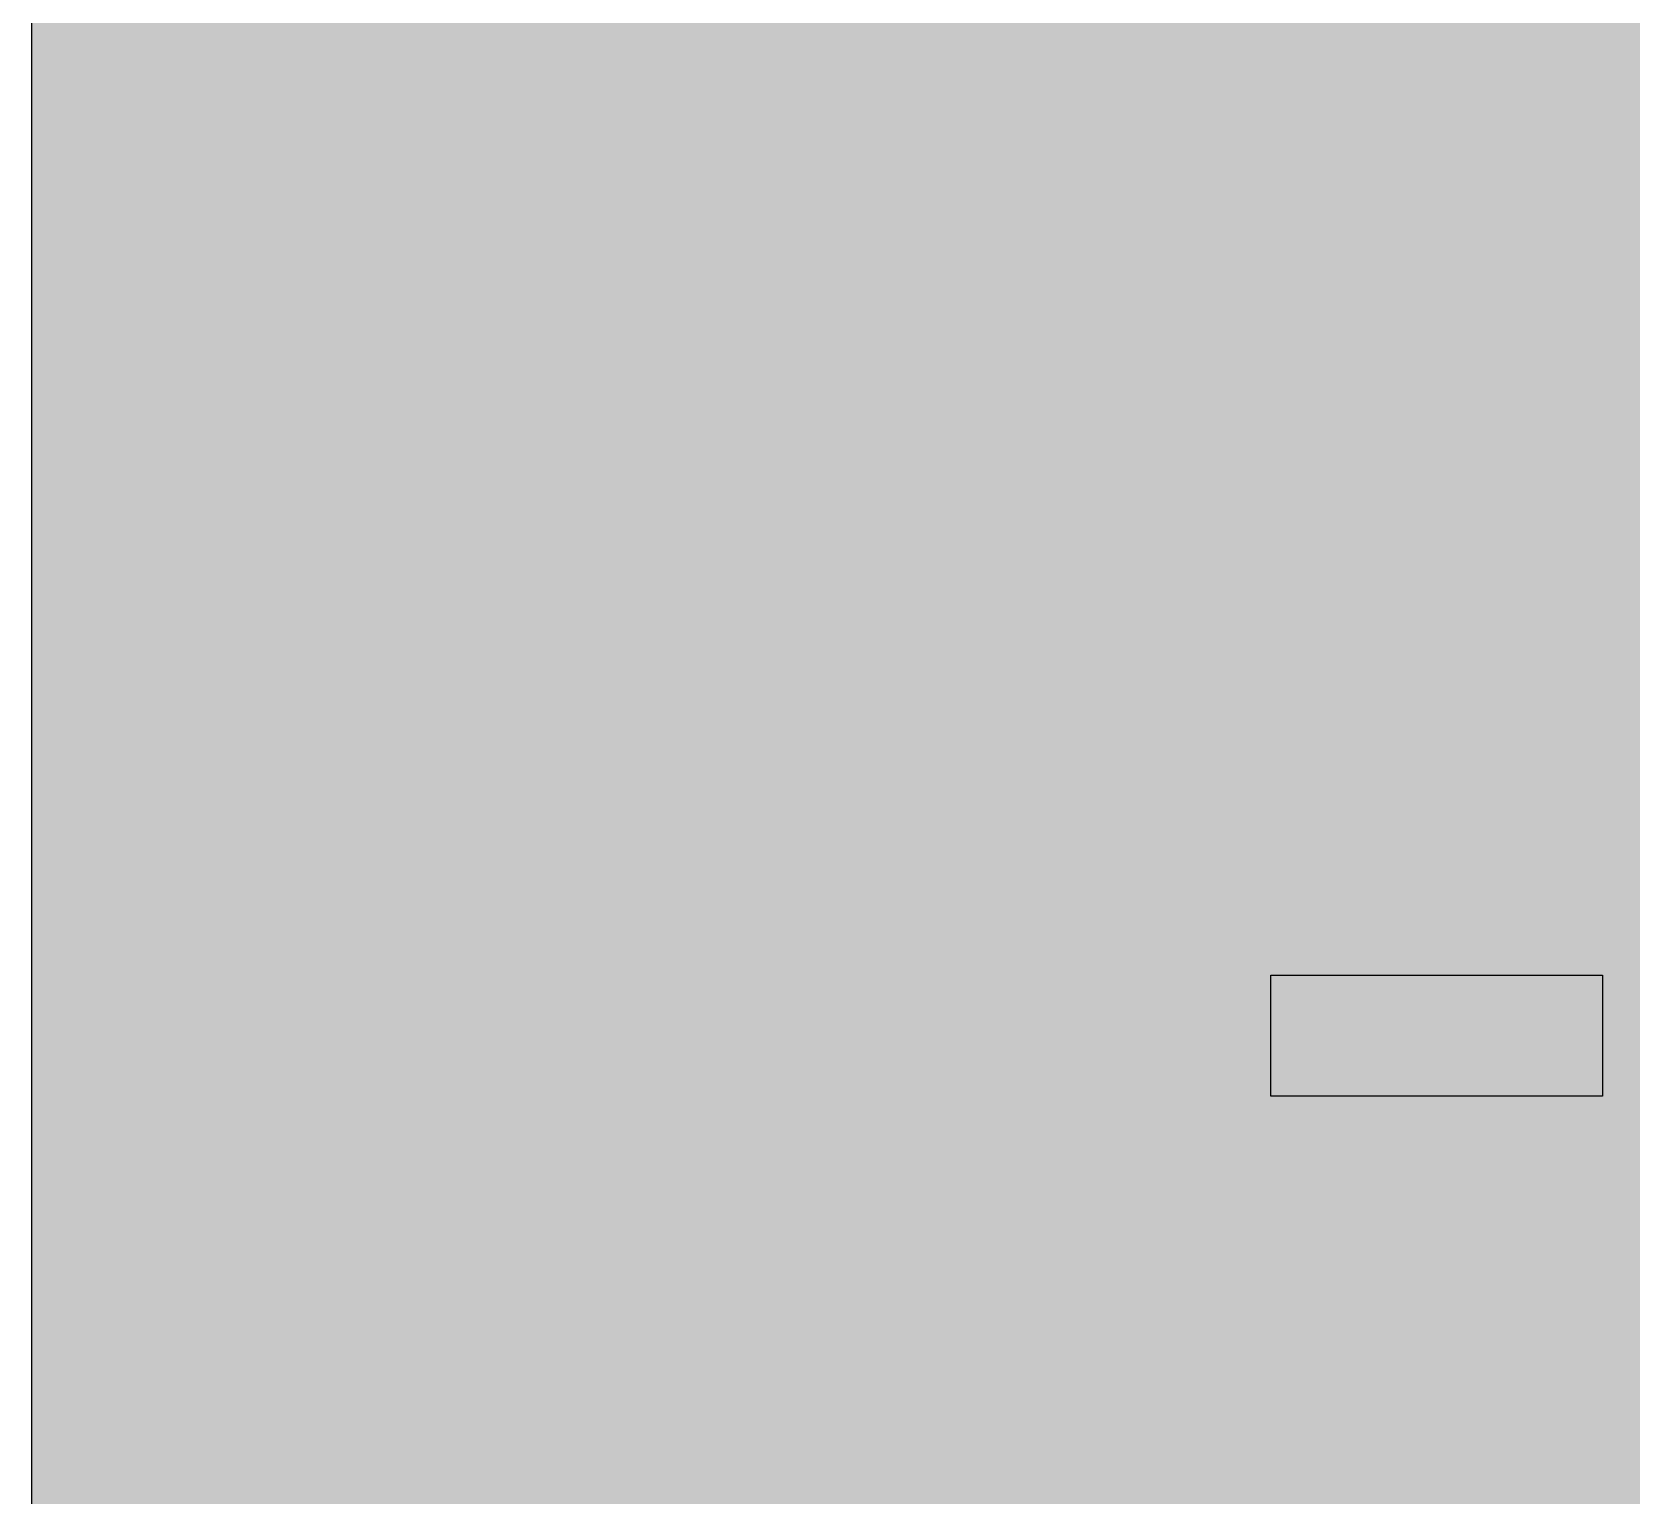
# Model space of a CAD drawing. Header units: millimetres. Extents: x 0 to 183, y 0 to 141.
# Drawn here: x 0.05 to 48.22, y 23.37 to 67.43 of the extents above; entities that cross this region are included whole.
import ezdxf

# ---------------------------------------------------------------- set-up
doc = ezdxf.new("R2010")
doc.units = ezdxf.units.MM

msp = doc.modelspace()

# ---------------------------------------------------------------- hatches: boundary and pattern name
for color, points in [(254, [(14.1633, 0.0536), (13.9878, 0.0533), (13.8125, 0.0559), (13.6373, 0.061), (13.462, 0.0686), (13.2893, 0.0787), (13.114, 0.0914), (12.9413, 0.1041), (12.7686, 0.1219), (12.5959, 0.1397), (12.4231, 0.16), (12.2504, 0.1829), (12.0777, 0.2057), (11.9075, 0.2337), (11.7373, 0.2616), (11.5672, 0.2921), (11.397, 0.3251), (11.2268, 0.3607), (11.0592, 0.3988), (10.8915, 0.4369), (10.7239, 0.4775), (10.5562, 0.5207), (10.3886, 0.5664), (10.2235, 0.6121), (10.0584, 0.6629), (9.8933, 0.7137), (9.7307, 0.7671), (9.5682, 0.8204), (9.4056, 0.8788), (9.2431, 0.9373), (9.083, 0.9982), (8.923, 1.0617), (8.763, 1.1252), (8.6055, 1.1938), (8.4455, 1.2624), (8.2906, 1.331), (8.1331, 1.4046), (7.9781, 1.4783), (7.8232, 1.5545), (7.6708, 1.6332), (7.5184, 1.7145), (7.366, 1.7958), (7.2161, 1.8796), (7.0663, 1.966), (6.919, 2.0523), (6.7716, 2.1438), (6.6243, 2.2352), (6.4795, 2.3266), (6.3348, 2.4232), (6.19, 2.5197), (6.0477, 2.6187), (5.908, 2.7178), (5.7683, 2.8194), (5.6286, 2.9235), (5.4915, 3.0302), (5.3543, 3.1369), (5.2197, 3.2461), (5.0851, 3.3579), (4.953, 3.4722), (4.8209, 3.5865), (4.6914, 3.7033), (4.5644, 3.8202), (4.4348, 3.9395), (4.3104, 4.0615), (4.1859, 4.1859), (4.0615, 4.3104), (3.9395, 4.4348), (3.8202, 4.5618), (3.7033, 4.6914), (3.5865, 4.8209), (3.4722, 4.953), (3.3579, 5.0851), (3.2487, 5.2197), (3.1369, 5.3543), (3.0302, 5.4915), (2.9235, 5.6286), (2.8194, 5.7683), (2.7178, 5.908), (2.6187, 6.0477), (2.5197, 6.19), (2.4232, 6.3348), (2.3266, 6.477), (2.2352, 6.6243), (2.1438, 6.7691), (2.0523, 6.919), (1.966, 7.0663), (1.8796, 7.2161), (1.7958, 7.366), (1.7145, 7.5184), (1.6332, 7.6708), (1.5545, 7.8232), (1.4783, 7.9781), (1.4046, 8.1331), (1.331, 8.2906), (1.2598, 8.4455), (1.1913, 8.603), (1.1252, 8.763), (1.0592, 8.923), (0.9982, 9.083), (0.9373, 9.2431), (0.8763, 9.4056), (0.8204, 9.5682), (0.7645, 9.7307), (0.7112, 9.8933), (0.6604, 10.0584), (0.6121, 10.2235), (0.5639, 10.3911), (0.5207, 10.5562), (0.4775, 10.7239), (0.4343, 10.8915), (0.3962, 11.0592), (0.3607, 11.2268), (0.3251, 11.397), (0.2921, 11.5672), (0.2616, 11.7373), (0.2311, 11.9075), (0.2057, 12.0802), (0.1803, 12.2504), (0.1575, 12.4231), (0.1372, 12.5959), (0.1194, 12.7686), (0.1041, 12.9413), (0.0889, 13.1166), (0.0787, 13.2893), (0.0686, 13.4645), (0.061, 13.6373), (0.0559, 13.8125), (0.0508, 13.9878), (0.0508, 14.163), (0.0522, 127.0536), (0.0508, 127.2286), (0.0559, 127.4039), (0.061, 127.5766), (0.0686, 127.7518), (0.0787, 127.9271), (0.0889, 128.0998), (0.1041, 128.2725), (0.1194, 128.4478), (0.1372, 128.6205), (0.1575, 128.7907), (0.1803, 128.9634), (0.2057, 129.1361), (0.2311, 129.3063), (0.2616, 129.4765), (0.2921, 129.6467), (0.3251, 129.8169), (0.3607, 129.987), (0.3962, 130.1547), (0.4343, 130.3249), (0.4775, 130.49), (0.5207, 130.6576), (0.5639, 130.8252), (0.6121, 130.9903), (0.6604, 131.1554), (0.7112, 131.3205), (0.7645, 131.4831), (0.8204, 131.6482), (0.8763, 131.8082), (0.9373, 131.9708), (0.9982, 132.1308), (1.0592, 132.2934), (1.1252, 132.4508), (1.1913, 132.6109), (1.2598, 132.7683), (1.331, 132.9258), (1.4046, 133.0808), (1.4783, 133.2357), (1.5545, 133.3906), (1.6332, 133.543), (1.7145, 133.6954), (1.7958, 133.8478), (1.8796, 133.9977), (1.966, 134.1476), (2.0523, 134.2974), (2.1438, 134.4447), (2.2352, 134.5895), (2.3266, 134.7368), (2.4232, 134.8791), (2.5197, 135.0239), (2.6187, 135.1661), (2.7178, 135.3058), (2.8194, 135.4455), (2.9235, 135.5852), (3.0302, 135.7224), (3.1369, 135.8595), (3.2487, 135.9941), (3.3579, 136.1288), (3.4722, 136.2608), (3.5865, 136.3929), (3.7033, 136.5225), (3.8202, 136.652), (3.9395, 136.779), (4.0615, 136.9035), (4.1859, 137.0305), (4.3104, 137.1524), (4.4348, 137.2743), (4.5644, 137.3937), (4.6914, 137.5131), (4.8209, 137.6274), (4.953, 137.7442), (5.0851, 137.856), (5.2197, 137.9677), (5.3543, 138.0769), (5.4915, 138.1836), (5.6286, 138.2903), (5.7683, 138.3944), (5.908, 138.496), (6.0477, 138.5976), (6.19, 138.6942), (6.3348, 138.7932), (6.4795, 138.8872), (6.6243, 138.9812), (6.7716, 139.0726), (6.919, 139.1615), (7.0663, 139.2479), (7.2161, 139.3342), (7.366, 139.4181), (7.5184, 139.5019), (7.6708, 139.5806), (7.8232, 139.6594), (7.9781, 139.7356), (8.1331, 139.8092), (8.2906, 139.8829), (8.4455, 139.954), (8.6055, 140.0226), (8.763, 140.0886), (8.923, 140.1547), (9.083, 140.2182), (9.2431, 140.2791), (9.4056, 140.3375), (9.5682, 140.3934), (9.7307, 140.4493), (9.8933, 140.5026), (10.0584, 140.5534), (10.2235, 140.6017), (10.3886, 140.65), (10.5562, 140.6957), (10.7239, 140.7389), (10.8915, 140.7795), (11.0592, 140.8176), (11.2268, 140.8557), (11.397, 140.8887), (11.5672, 140.9217), (11.7373, 140.9522), (11.9075, 140.9827), (12.0777, 141.0081), (12.2504, 141.0335), (12.4231, 141.0564), (12.5959, 141.0767), (12.7686, 141.0945), (12.9413, 141.1097), (13.114, 141.1249), (13.2893, 141.1376), (13.462, 141.1453), (13.6373, 141.1529), (13.8125, 141.158), (13.9878, 141.163), (14.163, 141.163), (169.3855, 141.1647), (169.5602, 141.163), (169.7355, 141.158), (169.9108, 141.1529), (170.0835, 141.1453), (170.2587, 141.1376), (170.4315, 141.1249), (170.6067, 141.1097), (170.7794, 141.0945), (170.9522, 141.0767), (171.1249, 141.0564), (171.2976, 141.0335), (171.4678, 141.0081), (171.6405, 140.9827), (171.8107, 140.9522), (171.9809, 140.9217), (172.151, 140.8887), (172.3187, 140.8557), (172.4889, 140.8176), (172.6565, 140.7795), (172.8241, 140.7389), (172.9918, 140.6957), (173.1569, 140.65), (173.3245, 140.6017), (173.4896, 140.5534), (173.6522, 140.5026), (173.8173, 140.4493), (173.9798, 140.3934), (174.1424, 140.3375), (174.305, 140.2791), (174.465, 140.2182), (174.625, 140.1547), (174.785, 140.0886), (174.9425, 140.0226), (175.1025, 139.954), (175.2575, 139.8829), (175.4149, 139.8092), (175.5699, 139.7356), (175.7248, 139.6594), (175.8772, 139.5806), (176.0296, 139.5019), (176.182, 139.4181), (176.3319, 139.3342), (176.4817, 139.2479), (176.6291, 139.1615), (176.7764, 139.0726), (176.9237, 138.9812), (177.0685, 138.8872), (177.2133, 138.7932), (177.358, 138.6942), (177.5003, 138.5976), (177.64, 138.496), (177.7797, 138.3944), (177.9194, 138.2903), (178.0565, 138.1836), (178.1937, 138.0769), (178.3283, 137.9677), (178.4629, 137.856), (178.595, 137.7442), (178.7271, 137.6274), (178.8566, 137.5131), (178.9836, 137.3937), (179.1132, 137.2743), (179.2376, 137.1524), (179.3621, 137.0305), (179.4866, 136.9035), (179.6085, 136.779), (179.7279, 136.652), (179.8447, 136.5225), (179.9615, 136.3929), (180.0758, 136.2608), (180.1901, 136.1288), (180.2994, 135.9941), (180.4111, 135.8595), (180.5178, 135.7224), (180.6245, 135.5852), (180.7261, 135.4455), (180.8302, 135.3058), (180.9293, 135.1661), (181.0283, 135.0239), (181.1249, 134.8791), (181.2214, 134.7368), (181.3128, 134.5895), (181.4043, 134.4447), (181.4957, 134.2974), (181.5821, 134.1476), (181.6684, 133.9977), (181.7522, 133.8478), (181.8335, 133.6954), (181.9148, 133.543), (181.991, 133.3906), (182.0697, 133.2357), (182.1434, 133.0808), (182.2145, 132.9258), (182.2856, 132.7683), (182.3542, 132.6109), (182.4228, 132.4508), (182.4863, 132.2934), (182.5498, 132.1308), (182.6108, 131.9708), (182.6692, 131.8082), (182.7276, 131.6482), (182.7809, 131.4831), (182.8343, 131.3205), (182.8851, 131.1554), (182.9359, 130.9903), (182.9816, 130.8252), (183.0273, 130.6576), (183.0705, 130.49), (183.1111, 130.3249), (183.1492, 130.1547), (183.1873, 129.987), (183.2229, 129.8169), (183.2559, 129.6467), (183.2864, 129.4765), (183.3143, 129.3063), (183.3397, 129.1361), (183.3651, 128.9634), (183.388, 128.7907), (183.4083, 128.6205), (183.4261, 128.4478), (183.4413, 128.2725), (183.4566, 128.0998), (183.4693, 127.9271), (183.4769, 127.7518), (183.4845, 127.5766), (183.4921, 127.4039), (183.4947, 127.2286), (183.4947, 127.0533), (183.4967, 14.1647), (183.4947, 13.9878), (183.4921, 13.8125), (183.4845, 13.6373), (183.4769, 13.4645), (183.4693, 13.2893), (183.4566, 13.1166), (183.4413, 12.9413), (183.4261, 12.7686), (183.4083, 12.5959), (183.388, 12.4231), (183.3651, 12.2504), (183.3397, 12.0802), (183.3143, 11.9075), (183.2864, 11.7373), (183.2559, 11.5672), (183.2229, 11.397), (183.1873, 11.2268), (183.1492, 11.0592), (183.1111, 10.8915), (183.0705, 10.7239), (183.0273, 10.5562), (182.9816, 10.3911), (182.9359, 10.2235), (182.8851, 10.0584), (182.8343, 9.8933), (182.7809, 9.7307), (182.7276, 9.5682), (182.6692, 9.4056), (182.6108, 9.2431), (182.5498, 9.083), (182.4863, 8.923), (182.4228, 8.763), (182.3542, 8.603), (182.2856, 8.4455), (182.2145, 8.2906), (182.1434, 8.1331), (182.0697, 7.9781), (181.991, 7.8232), (181.9148, 7.6708), (181.8335, 7.5184), (181.7522, 7.366), (181.6684, 7.2161), (181.5821, 7.0663), (181.4957, 6.919), (181.4043, 6.7691), (181.3128, 6.6243), (181.2214, 6.477), (181.1249, 6.3348), (181.0283, 6.19), (180.9293, 6.0477), (180.8302, 5.908), (180.7261, 5.7683), (180.6245, 5.6286), (180.5178, 5.4915), (180.4111, 5.3543), (180.2994, 5.2197), (180.1901, 5.0851), (180.0758, 4.953), (179.9615, 4.8209), (179.8447, 4.6914), (179.7279, 4.5618), (179.6085, 4.4348), (179.4866, 4.3104), (179.3621, 4.1859), (179.2376, 4.0615), (179.1132, 3.9395), (178.9836, 3.8202), (178.8566, 3.7033), (178.7271, 3.5865), (178.595, 3.4722), (178.4629, 3.3579), (178.3283, 3.2461), (178.1937, 3.1369), (178.0565, 3.0302), (177.9194, 2.9235), (177.7797, 2.8194), (177.64, 2.7178), (177.5003, 2.6187), (177.358, 2.5197), (177.2133, 2.4232), (177.0685, 2.3266), (176.9237, 2.2352), (176.7764, 2.1438), (176.6291, 2.0523), (176.4817, 1.966), (176.3319, 1.8796), (176.182, 1.7958), (176.0296, 1.7145), (175.8772, 1.6332), (175.7248, 1.5545), (175.5699, 1.4783), (175.4149, 1.4046), (175.2575, 1.331), (175.1025, 1.2624), (174.9425, 1.1938), (174.785, 1.1252), (174.625, 1.0617), (174.465, 0.9982), (174.305, 0.9373), (174.1424, 0.8788), (173.9798, 0.8204), (173.8173, 0.7671), (173.6522, 0.7137), (173.4896, 0.6629), (173.3245, 0.6121), (173.1569, 0.5664), (172.9918, 0.5207), (172.8241, 0.4775), (172.6565, 0.4369), (172.4889, 0.3988), (172.3187, 0.3607), (172.151, 0.3251), (171.9809, 0.2921), (171.8107, 0.2616), (171.6405, 0.2337), (171.4678, 0.2057), (171.2976, 0.1829), (171.1249, 0.16), (170.9522, 0.1397), (170.7794, 0.1219), (170.6067, 0.1041), (170.4315, 0.0914), (170.2587, 0.0787), (170.0835, 0.0686), (169.9108, 0.061), (169.7355, 0.0559), (169.5602, 0.0533), (169.385, 0.0533)]), (59, [(37.3765, 39.0271), (47.3671, 39.0271), (47.3671, 35.3864), (37.3765, 35.3864)])]:
    msp.add_hatch(color=color).paths.add_polyline_path(points)
h = msp.add_hatch(color=59)
h.paths.add_polyline_path([(14.1633, 3.5814), (13.8887, 3.5839), (13.6169, 3.5941), (13.3477, 3.6119), (13.081, 3.6347), (12.8143, 3.6652), (12.5501, 3.7008), (12.2885, 3.7465), (12.0294, 3.7948), (11.7729, 3.8506), (11.5164, 3.9141), (11.2649, 3.9827), (11.016, 4.0564), (10.7671, 4.1351), (10.5232, 4.2215), (10.2819, 4.3129), (10.0432, 4.412), (9.8069, 4.5161), (9.5733, 4.6228), (9.3447, 4.7371), (9.1186, 4.8565), (8.8951, 4.9809), (8.6741, 5.113), (8.4582, 5.2476), (8.2448, 5.3873), (8.0366, 5.5321), (7.8308, 5.682), (7.6276, 5.8369), (7.4295, 5.9969), (7.2365, 6.1595), (7.046, 6.3297), (6.8605, 6.5024), (6.6777, 6.6802), (6.5024, 6.8605), (6.3271, 7.046), (6.1595, 7.2365), (5.9969, 7.432), (5.8369, 7.6302), (5.682, 7.8308), (5.5321, 8.0366), (5.3873, 8.2448), (5.2451, 8.4582), (5.1105, 8.6741), (4.9809, 8.8951), (4.8565, 9.1186), (4.7371, 9.3447), (4.6228, 9.5758), (4.5136, 9.8069), (4.4094, 10.0432), (4.3129, 10.2819), (4.2215, 10.5232), (4.1351, 10.7696), (4.0538, 11.016), (3.9802, 11.2649), (3.9116, 11.5189), (3.8506, 11.7729), (3.7948, 12.0294), (3.744, 12.2911), (3.7008, 12.5527), (3.6627, 12.8143), (3.6322, 13.081), (3.6093, 13.3502), (3.5916, 13.6195), (3.5814, 13.8913), (3.5789, 14.163), (3.58, 127.0536), (3.5814, 127.3251), (3.5916, 127.5969), (3.6093, 127.8661), (3.6322, 128.1354), (3.6627, 128.3995), (3.7008, 128.6637), (3.744, 128.9253), (3.7948, 129.1844), (3.8506, 129.4409), (3.9116, 129.6975), (3.9802, 129.9489), (4.0538, 130.2004), (4.1351, 130.4468), (4.2215, 130.6906), (4.3129, 130.9319), (4.4094, 131.1707), (4.5136, 131.4069), (4.6228, 131.6406), (4.7371, 131.8692), (4.8565, 132.0978), (4.9809, 132.3188), (5.1105, 132.5397), (5.2451, 132.7556), (5.3873, 132.969), (5.5321, 133.1773), (5.682, 133.383), (5.8369, 133.5862), (5.9969, 133.7843), (6.1595, 133.9774), (6.3271, 134.1679), (6.5024, 134.3533), (6.6777, 134.5362), (6.8605, 134.714), (7.046, 134.8867), (7.2365, 135.0543), (7.4295, 135.2194), (7.6276, 135.3769), (7.8308, 135.5319), (8.0366, 135.6817), (8.2448, 135.829), (8.4582, 135.9687), (8.6741, 136.1034), (8.8951, 136.2329), (9.1186, 136.3574), (9.3447, 136.4767), (9.5733, 136.591), (9.8069, 136.7003), (10.0432, 136.8044), (10.2819, 136.9009), (10.5232, 136.9924), (10.7671, 137.0787), (11.016, 137.16), (11.2649, 137.2337), (11.5164, 137.3022), (11.7729, 137.3657), (12.0294, 137.4216), (12.2885, 137.4699), (12.5501, 137.5131), (12.8143, 137.5512), (13.081, 137.5816), (13.3477, 137.6045), (13.6169, 137.6223), (13.8887, 137.6324), (14.163, 137.635), (169.3855, 137.637), (169.6568, 137.6324), (169.9285, 137.6223), (170.1978, 137.6045), (170.467, 137.5816), (170.7312, 137.5512), (170.9953, 137.5131), (171.257, 137.4699), (171.5186, 137.4216), (171.7751, 137.3657), (172.0291, 137.3022), (172.2831, 137.2337), (172.532, 137.16), (172.7784, 137.0787), (173.0223, 136.9924), (173.2661, 136.9009), (173.5049, 136.8044), (173.7411, 136.7003), (173.9722, 136.591), (174.2034, 136.4767), (174.4294, 136.3574), (174.6529, 136.2329), (174.8714, 136.1034), (175.0898, 135.9687), (175.3006, 135.829), (175.5115, 135.6817), (175.7172, 135.5319), (175.9179, 135.3769), (176.116, 135.2194), (176.3116, 135.0543), (176.4995, 134.8867), (176.6875, 134.714), (176.8678, 134.5362), (177.0456, 134.3533), (177.2183, 134.1679), (177.386, 133.9774), (177.5511, 133.7843), (177.7111, 133.5862), (177.866, 133.383), (178.0159, 133.1773), (178.1607, 132.969), (178.3004, 132.7556), (178.435, 132.5397), (178.5645, 132.3188), (178.6915, 132.0978), (178.8109, 131.8692), (178.9252, 131.6406), (179.0319, 131.4069), (179.136, 131.1707), (179.2326, 130.9319), (179.3265, 130.6906), (179.4104, 130.4468), (179.4916, 130.2004), (179.5653, 129.9489), (179.6339, 129.6975), (179.6974, 129.4409), (179.7533, 129.1844), (179.8015, 128.9253), (179.8447, 128.6637), (179.8828, 128.3995), (179.9133, 128.1354), (179.9361, 127.8661), (179.9539, 127.5969), (179.9641, 127.3251), (179.9666, 127.0533), (179.9689, 14.1647), (179.9641, 13.8913), (179.9539, 13.6195), (179.9361, 13.3502), (179.9133, 13.081), (179.8828, 12.8143), (179.8447, 12.5527), (179.8015, 12.2911), (179.7533, 12.0294), (179.6974, 11.7729), (179.6339, 11.5189), (179.5653, 11.2649), (179.4916, 11.016), (179.4104, 10.7696), (179.3265, 10.5232), (179.2326, 10.2819), (179.136, 10.0432), (179.0319, 9.8069), (178.9252, 9.5758), (178.8109, 9.3447), (178.6915, 9.1186), (178.5645, 8.8951), (178.435, 8.6741), (178.3004, 8.4582), (178.1607, 8.2448), (178.0159, 8.0366), (177.866, 7.8308), (177.7111, 7.6302), (177.5511, 7.432), (177.386, 7.2365), (177.2183, 7.046), (177.0456, 6.8605), (176.8678, 6.6802), (176.6875, 6.5024), (176.4995, 6.3297), (176.3116, 6.1595), (176.116, 5.9969), (175.9179, 5.8369), (175.7172, 5.682), (175.5115, 5.5321), (175.3006, 5.3873), (175.0898, 5.2476), (174.8714, 5.113), (174.6529, 4.9809), (174.4294, 4.8565), (174.2034, 4.7371), (173.9722, 4.6228), (173.7411, 4.5161), (173.5049, 4.412), (173.2661, 4.3129), (173.0223, 4.2215), (172.7784, 4.1351), (172.532, 4.0564), (172.2831, 3.9827), (172.0291, 3.9141), (171.7751, 3.8506), (171.5186, 3.7948), (171.257, 3.7465), (170.9953, 3.7008), (170.7312, 3.6652), (170.467, 3.6347), (170.1978, 3.6119), (169.9285, 3.5941), (169.6568, 3.5839), (169.385, 3.5789)])
h.paths.add_polyline_path([(14.1633, 8.8731), (14.0259, 8.8748), (13.8887, 8.8798), (13.7541, 8.8875), (13.622, 8.9002), (13.4874, 8.9154), (13.3553, 8.9332), (13.2258, 8.9535), (13.0962, 8.9789), (12.9667, 9.0068), (12.8397, 9.0373), (12.7127, 9.0729), (12.5882, 9.1084), (12.4663, 9.1491), (12.3419, 9.1923), (12.2225, 9.238), (12.1031, 9.2888), (11.9837, 9.3396), (11.8694, 9.3929), (11.7526, 9.4513), (11.6408, 9.5098), (11.5291, 9.5733), (11.4198, 9.6368), (11.3106, 9.7053), (11.2039, 9.7765), (11.0998, 9.8476), (10.9957, 9.9238), (10.8966, 10), (10.7975, 10.0787), (10.6985, 10.1625), (10.6045, 10.2464), (10.5105, 10.3327), (10.4216, 10.4216), (10.3327, 10.5131), (10.2464, 10.6045), (10.16, 10.701), (10.0787, 10.7975), (10, 10.8966), (9.9212, 10.9982), (9.8476, 11.0998), (9.7739, 11.2039), (9.7053, 11.3106), (9.6368, 11.4198), (9.5707, 11.5291), (9.5098, 11.6408), (9.4488, 11.7551), (9.3929, 11.8694), (9.337, 11.9863), (9.2862, 12.1031), (9.238, 12.2225), (9.1923, 12.3444), (9.1491, 12.4663), (9.1084, 12.5908), (9.0703, 12.7152), (9.0373, 12.8397), (9.0068, 12.9692), (8.9789, 13.0962), (8.9535, 13.2258), (8.9306, 13.3579), (8.9129, 13.4899), (8.8976, 13.622), (8.8849, 13.7566), (8.8773, 13.8913), (8.8722, 14.0259), (8.8697, 14.163), (8.8717, 127.0536), (8.8722, 127.188), (8.8773, 127.3251), (8.8849, 127.4597), (8.8976, 127.5944), (8.9129, 127.7264), (8.9306, 127.8585), (8.9535, 127.9881), (8.9789, 128.1176), (9.0068, 128.2471), (9.0373, 128.3741), (9.0703, 128.5011), (9.1084, 128.6256), (9.1491, 128.7501), (9.1923, 128.872), (9.238, 128.9914), (9.2862, 129.1107), (9.337, 129.2301), (9.3929, 129.347), (9.4488, 129.4613), (9.5098, 129.573), (9.5707, 129.6848), (9.6368, 129.7965), (9.7053, 129.9032), (9.7739, 130.0099), (9.8476, 130.114), (9.9212, 130.2182), (10, 130.3198), (10.0787, 130.4188), (10.16, 130.5154), (10.2464, 130.6093), (10.3327, 130.7033), (10.4216, 130.7948), (10.5105, 130.8837), (10.6045, 130.97), (10.6985, 131.0538), (10.7975, 131.1351), (10.8966, 131.2139), (10.9957, 131.2926), (11.0998, 131.3663), (11.2039, 131.4399), (11.3106, 131.511), (11.4198, 131.5771), (11.5291, 131.6431), (11.6408, 131.7041), (11.7526, 131.765), (11.8694, 131.8209), (11.9837, 131.8768), (12.1031, 131.9276), (12.2225, 131.9759), (12.3419, 132.0216), (12.4663, 132.0648), (12.5882, 132.1054), (12.7127, 132.1435), (12.8397, 132.1765), (12.9667, 132.2095), (13.0962, 132.2375), (13.2258, 132.2603), (13.3553, 132.2832), (13.4874, 132.301), (13.622, 132.3162), (13.7541, 132.3289), (13.8887, 132.3365), (14.0259, 132.3416), (14.163, 132.3442), (169.3855, 132.3453), (169.5221, 132.3416), (169.6568, 132.3365), (169.7914, 132.3289), (169.926, 132.3162), (170.0581, 132.301), (170.1902, 132.2832), (170.3222, 132.2603), (170.4518, 132.2375), (170.5788, 132.2095), (170.7058, 132.1765), (170.8328, 132.1435), (170.9572, 132.1054), (171.0817, 132.0648), (171.2036, 132.0216), (171.3255, 131.9759), (171.4449, 131.9276), (171.5618, 131.8768), (171.6786, 131.8209), (171.7929, 131.765), (171.9072, 131.7041), (172.019, 131.6431), (172.1282, 131.5771), (172.2374, 131.511), (172.3441, 131.4399), (172.4482, 131.3663), (172.5498, 131.2926), (172.6514, 131.2139), (172.7505, 131.1351), (172.847, 131.0538), (172.9435, 130.97), (173.035, 130.8837), (173.1264, 130.7948), (173.2153, 130.7033), (173.3017, 130.6093), (173.3855, 130.5154), (173.4668, 130.4188), (173.548, 130.3198), (173.6242, 130.2182), (173.7004, 130.114), (173.7716, 130.0099), (173.8427, 129.9032), (173.9113, 129.7965), (173.9748, 129.6848), (174.0383, 129.573), (174.0967, 129.4613), (174.1551, 129.347), (174.2084, 129.2301), (174.2592, 129.1107), (174.31, 128.9914), (174.3558, 128.872), (174.3989, 128.7501), (174.437, 128.6256), (174.4751, 128.5011), (174.5082, 128.3741), (174.5412, 128.2471), (174.5691, 128.1176), (174.5945, 127.9881), (174.6148, 127.8585), (174.6326, 127.7264), (174.6479, 127.5944), (174.6606, 127.4597), (174.6682, 127.3251), (174.6733, 127.188), (174.6758, 127.0533), (174.6772, 14.1647), (174.6733, 14.0259), (174.6682, 13.8913), (174.6606, 13.7566), (174.6479, 13.622), (174.6326, 13.4899), (174.6148, 13.3579), (174.5945, 13.2258), (174.5691, 13.0962), (174.5412, 12.9692), (174.5082, 12.8397), (174.4751, 12.7152), (174.437, 12.5908), (174.3989, 12.4663), (174.3558, 12.3444), (174.31, 12.2225), (174.2592, 12.1031), (174.2084, 11.9863), (174.1551, 11.8694), (174.0967, 11.7551), (174.0383, 11.6408), (173.9748, 11.5291), (173.9113, 11.4198), (173.8427, 11.3106), (173.7716, 11.2039), (173.7004, 11.0998), (173.6242, 10.9982), (173.548, 10.8966), (173.4668, 10.7975), (173.3855, 10.701), (173.3017, 10.6045), (173.2153, 10.5131), (173.1264, 10.4216), (173.035, 10.3327), (172.9435, 10.2464), (172.847, 10.1625), (172.7505, 10.0787), (172.6514, 10), (172.5498, 9.9238), (172.4482, 9.8476), (172.3441, 9.7765), (172.2374, 9.7053), (172.1282, 9.6368), (172.019, 9.5733), (171.9072, 9.5098), (171.7929, 9.4513), (171.6786, 9.3929), (171.5618, 9.3396), (171.4449, 9.2888), (171.3255, 9.238), (171.2036, 9.1923), (171.0817, 9.1491), (170.9572, 9.1084), (170.8328, 9.0729), (170.7058, 9.0373), (170.5788, 9.0068), (170.4518, 8.9789), (170.3222, 8.9535), (170.1902, 8.9332), (170.0581, 8.9154), (169.926, 8.9002), (169.7914, 8.8875), (169.6568, 8.8798), (169.5221, 8.8748), (169.385, 8.8722)], flags=16)
h = msp.add_hatch(color=59)
edge = h.paths.add_edge_path()
edge.add_line((28.7831, 32.5931), (28.7807, 32.3952))
edge.add_line((28.7807, 32.3952), (28.7757, 32.2021))
edge.add_line((28.7757, 32.2021), (28.768, 32.0142))
edge.add_line((28.768, 32.0142), (28.7579, 31.8313))
edge.add_line((28.7579, 31.8313), (28.7452, 31.6535))
edge.add_line((28.7452, 31.6535), (28.7274, 31.4808))
edge.add_line((28.7274, 31.4808), (28.7096, 31.3131))
edge.add_line((28.7096, 31.3131), (28.6868, 31.1506))
edge.add_line((28.6868, 31.1506), (28.6639, 30.9931))
edge.add_line((28.6639, 30.9931), (28.636, 30.8407))
edge.add_line((28.636, 30.8407), (28.608, 30.6908))
edge.add_line((28.608, 30.6908), (28.5775, 30.546))
edge.add_line((28.5775, 30.546), (28.542, 30.4063))
edge.add_line((28.542, 30.4063), (28.5064, 30.2717))
edge.add_line((28.5064, 30.2717), (28.4683, 30.1396))
edge.add_line((28.4683, 30.1396), (28.4277, 30.0152))
edge.add_line((28.4277, 30.0152), (28.3845, 29.8907))
edge.add_line((28.3845, 29.8907), (28.3388, 29.7739))
edge.add_line((28.3388, 29.7739), (28.2931, 29.6596))
edge.add_line((28.2931, 29.6596), (28.2448, 29.5478))
edge.add_line((28.2448, 29.5478), (28.194, 29.4411))
edge.add_line((28.194, 29.4411), (28.1407, 29.3395))
edge.add_line((28.1407, 29.3395), (28.0873, 29.2405))
edge.add_line((28.0873, 29.2405), (28.0314, 29.1465))
edge.add_line((28.0314, 29.1465), (27.9756, 29.0551))
edge.add_line((27.9756, 29.0551), (27.9146, 28.9662))
edge.add_line((27.9146, 28.9662), (27.8562, 28.8823))
edge.add_line((27.8562, 28.8823), (27.7927, 28.8011))
edge.add_line((27.7927, 28.8011), (27.7292, 28.7249))
edge.add_line((27.7292, 28.7249), (27.6657, 28.6512))
edge.add_line((27.6657, 28.6512), (27.5996, 28.5801))
edge.add_line((27.5996, 28.5801), (27.5336, 28.5115))
edge.add_line((27.5336, 28.5115), (27.465, 28.448))
edge.add_line((27.465, 28.448), (27.3964, 28.387))
edge.add_line((27.3964, 28.387), (27.3253, 28.3286))
edge.add_line((27.3253, 28.3286), (27.2542, 28.2727))
edge.add_line((27.2542, 28.2727), (27.1831, 28.2194))
edge.add_line((27.1831, 28.2194), (27.1094, 28.1711))
edge.add_line((27.1094, 28.1711), (27.0358, 28.1229))
edge.add_line((27.0358, 28.1229), (26.9621, 28.0797))
edge.add_line((26.9621, 28.0797), (26.8884, 28.0365))
edge.add_line((26.8884, 28.0365), (26.8122, 27.9984))
edge.add_line((26.8122, 27.9984), (26.736, 27.9603))
edge.add_line((26.736, 27.9603), (26.6598, 27.9273))
edge.add_line((26.6598, 27.9273), (26.5836, 27.8943))
edge.add_line((26.5836, 27.8943), (26.5074, 27.8638))
edge.add_line((26.5074, 27.8638), (26.4312, 27.8384))
edge.add_line((26.4312, 27.8384), (26.3525, 27.813))
edge.add_line((26.3525, 27.813), (26.2763, 27.7876))
edge.add_line((26.2763, 27.7876), (26.1976, 27.7673))
edge.add_line((26.1976, 27.7673), (26.1214, 27.747))
edge.add_line((26.1214, 27.747), (26.0426, 27.7292))
edge.add_line((26.0426, 27.7292), (25.9664, 27.7139))
edge.add_line((25.9664, 27.7139), (25.8877, 27.6987))
edge.add_line((25.8877, 27.6987), (25.8115, 27.6885))
edge.add_line((25.8115, 27.6885), (25.7353, 27.6758))
edge.add_line((25.7353, 27.6758), (25.6591, 27.6682))
edge.add_line((25.6591, 27.6682), (25.5829, 27.6606))
edge.add_line((25.5829, 27.6606), (25.5067, 27.653))
edge.add_line((25.5067, 27.653), (25.433, 27.6479))
edge.add_line((25.433, 27.6479), (25.3594, 27.6428))
edge.add_line((25.3594, 27.6428), (25.2857, 27.6403))
edge.add_line((25.2857, 27.6403), (25.212, 27.6403))
edge.add_line((25.212, 27.6403), (25.1409, 27.6403))
edge.add_line((25.1409, 27.6403), (22.0941, 27.6405))
edge.add_line((22.0941, 27.6405), (22.0941, 37.8421))
edge.add_line((22.0941, 37.8421), (25.1425, 37.8421))
edge.add_line((25.1425, 37.8421), (25.2349, 37.8409))
edge.add_line((25.2349, 37.8409), (25.3263, 37.8384))
edge.add_line((25.3263, 37.8384), (25.4178, 37.8333))
edge.add_line((25.4178, 37.8333), (25.5092, 37.8282))
edge.add_line((25.5092, 37.8282), (25.6007, 37.8206))
edge.add_line((25.6007, 37.8206), (25.6896, 37.8104))
edge.add_line((25.6896, 37.8104), (25.781, 37.8003))
edge.add_line((25.781, 37.8003), (25.8699, 37.7876))
edge.add_line((25.8699, 37.7876), (25.9563, 37.7723))
edge.add_line((25.9563, 37.7723), (26.0452, 37.7546))
edge.add_line((26.0452, 37.7546), (26.1315, 37.7368))
edge.add_line((26.1315, 37.7368), (26.2153, 37.7165))
edge.add_line((26.2153, 37.7165), (26.3017, 37.6936))
edge.add_line((26.3017, 37.6936), (26.3855, 37.6682))
edge.add_line((26.3855, 37.6682), (26.4668, 37.6403))
edge.add_line((26.4668, 37.6403), (26.5506, 37.6098))
edge.add_line((26.5506, 37.6098), (26.6294, 37.5768))
edge.add_line((26.6294, 37.5768), (26.7106, 37.5437))
edge.add_line((26.7106, 37.5437), (26.7894, 37.5056))
edge.add_line((26.7894, 37.5056), (26.8681, 37.4675))
edge.add_line((26.8681, 37.4675), (26.9443, 37.4269))
edge.add_line((26.9443, 37.4269), (27.0205, 37.3812))
edge.add_line((27.0205, 37.3812), (27.0942, 37.3355))
edge.add_line((27.0942, 37.3355), (27.1678, 37.2847))
edge.add_line((27.1678, 37.2847), (27.239, 37.2339))
edge.add_line((27.239, 37.2339), (27.3101, 37.178))
edge.add_line((27.3101, 37.178), (27.3812, 37.1196))
edge.add_line((27.3812, 37.1196), (27.4472, 37.0586))
edge.add_line((27.4472, 37.0586), (27.5158, 36.9951))
edge.add_line((27.5158, 36.9951), (27.5819, 36.9291))
edge.add_line((27.5819, 36.9291), (27.6454, 36.8605))
edge.add_line((27.6454, 36.8605), (27.7089, 36.7868))
edge.add_line((27.7089, 36.7868), (27.7698, 36.7132))
edge.add_line((27.7698, 36.7132), (27.8282, 36.6344))
edge.add_line((27.8282, 36.6344), (27.8867, 36.5531))
edge.add_line((27.8867, 36.5531), (27.9425, 36.4668))
edge.add_line((27.9425, 36.4668), (27.9984, 36.3779))
edge.add_line((27.9984, 36.3779), (28.0518, 36.2864))
edge.add_line((28.0518, 36.2864), (28.1051, 36.1925))
edge.add_line((28.1051, 36.1925), (28.1534, 36.0934))
edge.add_line((28.1534, 36.0934), (28.2042, 35.9918))
edge.add_line((28.2042, 35.9918), (28.2499, 35.8877))
edge.add_line((28.2499, 35.8877), (28.2956, 35.7784))
edge.add_line((28.2956, 35.7784), (28.3388, 35.6667))
edge.add_line((28.3388, 35.6667), (28.3794, 35.5498))
edge.add_line((28.3794, 35.5498), (28.4201, 35.4305))
edge.add_line((28.4201, 35.4305), (28.4582, 35.306))
edge.add_line((28.4582, 35.306), (28.4937, 35.179))
edge.add_line((28.4937, 35.179), (28.5267, 35.0495))
edge.add_line((28.5267, 35.0495), (28.5598, 34.9148))
edge.add_line((28.5598, 34.9148), (28.5877, 34.7751))
edge.add_line((28.5877, 34.7751), (28.6156, 34.6329))
edge.add_line((28.6156, 34.6329), (28.641, 34.4856))
edge.add_line((28.641, 34.4856), (28.6664, 34.3357))
edge.add_line((28.6664, 34.3357), (28.6868, 34.1808))
edge.add_line((28.6868, 34.1808), (28.7071, 34.0208))
edge.add_line((28.7071, 34.0208), (28.7249, 33.8582))
edge.add_line((28.7249, 33.8582), (28.7401, 33.6906))
edge.add_line((28.7401, 33.6906), (28.7528, 33.5178))
edge.add_line((28.7528, 33.5178), (28.763, 33.3426))
edge.add_line((28.763, 33.3426), (28.7706, 33.1597))
edge.add_line((28.7706, 33.1597), (28.7782, 32.9768))
edge.add_line((28.7782, 32.9768), (28.7807, 32.7863))
edge.add_line((28.7807, 32.7863), (28.7807, 32.5907))
edge = h.paths.add_edge_path(flags=16)
edge.add_line((27.8941, 45.8858), (27.8917, 45.6946))
edge.add_line((27.8917, 45.6946), (27.8867, 45.5092))
edge.add_line((27.8867, 45.5092), (27.879, 45.3314))
edge.add_line((27.879, 45.3314), (27.8714, 45.1561))
edge.add_line((27.8714, 45.1561), (27.8587, 44.9885))
edge.add_line((27.8587, 44.9885), (27.8435, 44.8259))
edge.add_line((27.8435, 44.8259), (27.8257, 44.6659))
edge.add_line((27.8257, 44.6659), (27.8054, 44.5135))
edge.add_line((27.8054, 44.5135), (27.7825, 44.3636))
edge.add_line((27.7825, 44.3636), (27.7571, 44.2189))
edge.add_line((27.7571, 44.2189), (27.7317, 44.0792))
edge.add_line((27.7317, 44.0792), (27.7012, 43.9445))
edge.add_line((27.7012, 43.9445), (27.6708, 43.815))
edge.add_line((27.6708, 43.815), (27.6377, 43.6905))
edge.add_line((27.6377, 43.6905), (27.6022, 43.5686))
edge.add_line((27.6022, 43.5686), (27.5666, 43.4518))
edge.add_line((27.5666, 43.4518), (27.526, 43.3375))
edge.add_line((27.526, 43.3375), (27.4853, 43.2283))
edge.add_line((27.4853, 43.2283), (27.4422, 43.1241))
edge.add_line((27.4422, 43.1241), (27.399, 43.0251))
edge.add_line((27.399, 43.0251), (27.3533, 42.9285))
edge.add_line((27.3533, 42.9285), (27.305, 42.8346))
edge.add_line((27.305, 42.8346), (27.2567, 42.7457))
edge.add_line((27.2567, 42.7457), (27.2085, 42.6593))
edge.add_line((27.2085, 42.6593), (27.1551, 42.578))
edge.add_line((27.1551, 42.578), (27.1043, 42.4993))
edge.add_line((27.1043, 42.4993), (27.051, 42.4256))
edge.add_line((27.051, 42.4256), (26.9951, 42.3545))
edge.add_line((26.9951, 42.3545), (26.9392, 42.2859))
edge.add_line((26.9392, 42.2859), (26.8834, 42.2224))
edge.add_line((26.8834, 42.2224), (26.8249, 42.1589))
edge.add_line((26.8249, 42.1589), (26.7665, 42.1005))
edge.add_line((26.7665, 42.1005), (26.7056, 42.0446))
edge.add_line((26.7056, 42.0446), (26.6471, 41.9938))
edge.add_line((26.6471, 41.9938), (26.5862, 41.943))
edge.add_line((26.5862, 41.943), (26.5252, 41.8973))
edge.add_line((26.5252, 41.8973), (26.4617, 41.8516))
edge.add_line((26.4617, 41.8516), (26.4008, 41.8109))
edge.add_line((26.4008, 41.8109), (26.3373, 41.7703))
edge.add_line((26.3373, 41.7703), (26.2738, 41.7347))
edge.add_line((26.2738, 41.7347), (26.2103, 41.6992))
edge.add_line((26.2103, 41.6992), (26.1468, 41.6687))
edge.add_line((26.1468, 41.6687), (26.0833, 41.6382))
edge.add_line((26.0833, 41.6382), (26.0198, 41.6103))
edge.add_line((26.0198, 41.6103), (25.9563, 41.5849))
edge.add_line((25.9563, 41.5849), (25.8928, 41.562))
edge.add_line((25.8928, 41.562), (25.8318, 41.5417))
edge.add_line((25.8318, 41.5417), (25.7683, 41.5214))
edge.add_line((25.7683, 41.5214), (25.7048, 41.5036))
edge.add_line((25.7048, 41.5036), (25.6413, 41.4884))
edge.add_line((25.6413, 41.4884), (25.5803, 41.4731))
edge.add_line((25.5803, 41.4731), (25.5194, 41.4604))
edge.add_line((25.5194, 41.4604), (25.4584, 41.4477))
edge.add_line((25.4584, 41.4477), (25.3975, 41.4376))
edge.add_line((25.3975, 41.4376), (25.339, 41.4299))
edge.add_line((25.339, 41.4299), (25.2806, 41.4223))
edge.add_line((25.2806, 41.4223), (25.2222, 41.4147))
edge.add_line((25.2222, 41.4147), (25.1638, 41.4096))
edge.add_line((25.1638, 41.4096), (25.1079, 41.4071))
edge.add_line((25.1079, 41.4071), (25.0546, 41.402))
edge.add_line((25.0546, 41.402), (24.9987, 41.3995))
edge.add_line((24.9987, 41.3995), (24.9479, 41.3995))
edge.add_line((24.9479, 41.3995), (24.8945, 41.3969))
edge.add_line((24.8945, 41.3969), (24.8437, 41.3969))
edge.add_line((24.8437, 41.3969), (22.0941, 41.3988))
edge.add_line((22.0941, 41.3988), (22.0941, 50.1618))
edge.add_line((22.0941, 50.1618), (24.6765, 50.1618))
edge.add_line((24.6765, 50.1618), (24.765, 50.1599))
edge.add_line((24.765, 50.1599), (24.8564, 50.1574))
edge.add_line((24.8564, 50.1574), (24.9453, 50.1523))
edge.add_line((24.9453, 50.1523), (25.0317, 50.1472))
edge.add_line((25.0317, 50.1472), (25.1181, 50.1396))
edge.add_line((25.1181, 50.1396), (25.2044, 50.1294))
edge.add_line((25.2044, 50.1294), (25.2882, 50.1193))
edge.add_line((25.2882, 50.1193), (25.3721, 50.104))
edge.add_line((25.3721, 50.104), (25.4559, 50.0913))
edge.add_line((25.4559, 50.0913), (25.5372, 50.0736))
edge.add_line((25.5372, 50.0736), (25.6159, 50.0558))
edge.add_line((25.6159, 50.0558), (25.6946, 50.0355))
edge.add_line((25.6946, 50.0355), (25.7734, 50.0126))
edge.add_line((25.7734, 50.0126), (25.8496, 49.9872))
edge.add_line((25.8496, 49.9872), (25.9258, 49.9618))
edge.add_line((25.9258, 49.9618), (25.9994, 49.9339))
edge.add_line((25.9994, 49.9339), (26.0731, 49.9034))
edge.add_line((26.0731, 49.9034), (26.1442, 49.8704))
edge.add_line((26.1442, 49.8704), (26.2153, 49.8348))
edge.add_line((26.2153, 49.8348), (26.2839, 49.7992))
edge.add_line((26.2839, 49.7992), (26.3525, 49.7611))
edge.add_line((26.3525, 49.7611), (26.4185, 49.7205))
edge.add_line((26.4185, 49.7205), (26.4846, 49.6773))
edge.add_line((26.4846, 49.6773), (26.5481, 49.6341))
edge.add_line((26.5481, 49.6341), (26.6116, 49.5859))
edge.add_line((26.6116, 49.5859), (26.6725, 49.5376))
edge.add_line((26.6725, 49.5376), (26.7335, 49.4868))
edge.add_line((26.7335, 49.4868), (26.7919, 49.4335))
edge.add_line((26.7919, 49.4335), (26.8503, 49.3776))
edge.add_line((26.8503, 49.3776), (26.9062, 49.3192))
edge.add_line((26.9062, 49.3192), (26.9621, 49.2582))
edge.add_line((26.9621, 49.2582), (27.0154, 49.1973))
edge.add_line((27.0154, 49.1973), (27.0662, 49.1312))
edge.add_line((27.0662, 49.1312), (27.117, 49.0652))
edge.add_line((27.117, 49.0652), (27.1653, 48.9966))
edge.add_line((27.1653, 48.9966), (27.2136, 48.9255))
edge.add_line((27.2136, 48.9255), (27.2593, 48.8493))
edge.add_line((27.2593, 48.8493), (27.3025, 48.7731))
edge.add_line((27.3025, 48.7731), (27.3456, 48.6943))
edge.add_line((27.3456, 48.6943), (27.3888, 48.6131))
edge.add_line((27.3888, 48.6131), (27.4295, 48.5292))
edge.add_line((27.4295, 48.5292), (27.4676, 48.4429))
edge.add_line((27.4676, 48.4429), (27.5031, 48.3565))
edge.add_line((27.5031, 48.3565), (27.5387, 48.2651))
edge.add_line((27.5387, 48.2651), (27.5717, 48.1711))
edge.add_line((27.5717, 48.1711), (27.6047, 48.0746))
edge.add_line((27.6047, 48.0746), (27.6352, 47.9755))
edge.add_line((27.6352, 47.9755), (27.6631, 47.8739))
edge.add_line((27.6631, 47.8739), (27.6911, 47.7698))
edge.add_line((27.6911, 47.7698), (27.7165, 47.6631))
edge.add_line((27.7165, 47.6631), (27.7393, 47.5539))
edge.add_line((27.7393, 47.5539), (27.7622, 47.4421))
edge.add_line((27.7622, 47.4421), (27.7825, 47.3278))
edge.add_line((27.7825, 47.3278), (27.8028, 47.211))
edge.add_line((27.8028, 47.211), (27.8181, 47.0891))
edge.add_line((27.8181, 47.0891), (27.8333, 46.9671))
edge.add_line((27.8333, 46.9671), (27.8486, 46.8427))
edge.add_line((27.8486, 46.8427), (27.8587, 46.7131))
edge.add_line((27.8587, 46.7131), (27.8689, 46.5836))
edge.add_line((27.8689, 46.5836), (27.879, 46.449))
edge.add_line((27.879, 46.449), (27.8841, 46.3118))
edge.add_line((27.8841, 46.3118), (27.8892, 46.1721))
edge.add_line((27.8892, 46.1721), (27.8917, 46.0299))
edge.add_line((27.8917, 46.0299), (27.8917, 45.8851))
edge = h.paths.add_edge_path(flags=16)
edge.add_line((33.2285, 32.6771), (33.2257, 32.9387))
edge.add_line((33.2257, 32.9387), (33.2181, 33.1953))
edge.add_line((33.2181, 33.1953), (33.2054, 33.4442))
edge.add_line((33.2054, 33.4442), (33.1876, 33.688))
edge.add_line((33.1876, 33.688), (33.1673, 33.9242))
edge.add_line((33.1673, 33.9242), (33.1394, 34.1554))
edge.add_line((33.1394, 34.1554), (33.1089, 34.3789))
edge.add_line((33.1089, 34.3789), (33.0759, 34.5973))
edge.add_line((33.0759, 34.5973), (33.0352, 34.8082))
edge.add_line((33.0352, 34.8082), (32.9921, 35.0164))
edge.add_line((32.9921, 35.0164), (32.9463, 35.2146))
edge.add_line((32.9463, 35.2146), (32.8955, 35.4101))
edge.add_line((32.8955, 35.4101), (32.8422, 35.6006))
edge.add_line((32.8422, 35.6006), (32.7838, 35.7835))
edge.add_line((32.7838, 35.7835), (32.7228, 35.9613))
edge.add_line((32.7228, 35.9613), (32.6568, 36.134))
edge.add_line((32.6568, 36.134), (32.5907, 36.3017))
edge.add_line((32.5907, 36.3017), (32.5196, 36.4642))
edge.add_line((32.5196, 36.4642), (32.446, 36.6217))
edge.add_line((32.446, 36.6217), (32.3698, 36.7741))
edge.add_line((32.3698, 36.7741), (32.291, 36.9214))
edge.add_line((32.291, 36.9214), (32.2072, 37.0637))
edge.add_line((32.2072, 37.0637), (32.1234, 37.2008))
edge.add_line((32.1234, 37.2008), (32.037, 37.3355))
edge.add_line((32.037, 37.3355), (31.9481, 37.4625))
edge.add_line((31.9481, 37.4625), (31.8567, 37.5869))
edge.add_line((31.8567, 37.5869), (31.7652, 37.7063))
edge.add_line((31.7652, 37.7063), (31.6713, 37.8231))
edge.add_line((31.6713, 37.8231), (31.5747, 37.9349))
edge.add_line((31.5747, 37.9349), (31.4757, 38.0416))
edge.add_line((31.4757, 38.0416), (31.3766, 38.1432))
edge.add_line((31.3766, 38.1432), (31.275, 38.2422))
edge.add_line((31.275, 38.2422), (31.1734, 38.3388))
edge.add_line((31.1734, 38.3388), (31.0693, 38.4302))
edge.add_line((31.0693, 38.4302), (30.9651, 38.5191))
edge.add_line((30.9651, 38.5191), (30.8585, 38.6029))
edge.add_line((30.8585, 38.6029), (30.7518, 38.6842))
edge.add_line((30.7518, 38.6842), (30.6451, 38.7604))
edge.add_line((30.6451, 38.7604), (30.5384, 38.8341))
edge.add_line((30.5384, 38.8341), (30.4317, 38.9052))
edge.add_line((30.4317, 38.9052), (30.3225, 38.9738))
edge.add_line((30.3225, 38.9738), (30.2133, 39.0373))
edge.add_line((30.2133, 39.0373), (30.1066, 39.1008))
edge.add_line((30.1066, 39.1008), (29.9974, 39.1592))
edge.add_line((29.9974, 39.1592), (29.8882, 39.2151))
edge.add_line((29.8882, 39.2151), (29.7815, 39.2684))
edge.add_line((29.7815, 39.2684), (29.6723, 39.3192))
edge.add_line((29.6723, 39.3192), (29.5656, 39.3675))
edge.add_line((29.5656, 39.3675), (29.4589, 39.4132))
edge.add_line((29.4589, 39.4132), (29.3548, 39.4564))
edge.add_line((29.3548, 39.4564), (29.2481, 39.4995))
edge.add_line((29.2481, 39.4995), (29.144, 39.5376))
edge.add_line((29.144, 39.5376), (29.0424, 39.5757))
edge.add_line((29.0424, 39.5757), (28.9408, 39.6113))
edge.add_line((28.9408, 39.6113), (28.8417, 39.6443))
edge.add_line((28.8417, 39.6443), (28.7426, 39.6748))
edge.add_line((28.7426, 39.6748), (28.6461, 39.7053))
edge.add_line((28.6461, 39.7053), (28.5496, 39.7332))
edge.add_line((28.5496, 39.7332), (28.4556, 39.7586))
edge.add_line((28.4556, 39.7586), (28.3642, 39.784))
edge.add_line((28.3642, 39.784), (28.2753, 39.8094))
edge.add_line((28.2753, 39.8094), (28.1864, 39.8323))
edge.add_line((28.1864, 39.8323), (28.1026, 39.8526))
edge.add_line((28.1026, 39.8526), (28.0187, 39.8729))
edge.add_line((28.0187, 39.8729), (28.1026, 39.8958))
edge.add_line((28.1026, 39.8958), (28.1838, 39.9212))
edge.add_line((28.1838, 39.9212), (28.2677, 39.9491))
edge.add_line((28.2677, 39.9491), (28.354, 39.9796))
edge.add_line((28.354, 39.9796), (28.4378, 40.0126))
edge.add_line((28.4378, 40.0126), (28.5242, 40.0482))
edge.add_line((28.5242, 40.0482), (28.6106, 40.0863))
edge.add_line((28.6106, 40.0863), (28.6995, 40.1244))
edge.add_line((28.6995, 40.1244), (28.7858, 40.1676))
edge.add_line((28.7858, 40.1676), (28.8747, 40.2133))
edge.add_line((28.8747, 40.2133), (28.9636, 40.259))
edge.add_line((28.9636, 40.259), (29.0525, 40.3098))
edge.add_line((29.0525, 40.3098), (29.1414, 40.3606))
edge.add_line((29.1414, 40.3606), (29.2303, 40.4165))
edge.add_line((29.2303, 40.4165), (29.3192, 40.4724))
edge.add_line((29.3192, 40.4724), (29.4081, 40.5308))
edge.add_line((29.4081, 40.5308), (29.497, 40.5943))
edge.add_line((29.497, 40.5943), (29.5859, 40.6578))
edge.add_line((29.5859, 40.6578), (29.6723, 40.7238))
edge.add_line((29.6723, 40.7238), (29.7612, 40.7924))
edge.add_line((29.7612, 40.7924), (29.8501, 40.8635))
edge.add_line((29.8501, 40.8635), (29.9364, 40.9372))
edge.add_line((29.9364, 40.9372), (30.0228, 41.0134))
edge.add_line((30.0228, 41.0134), (30.1092, 41.0921))
edge.add_line((30.1092, 41.0921), (30.193, 41.1734))
edge.add_line((30.193, 41.1734), (30.2793, 41.2547))
edge.add_line((30.2793, 41.2547), (30.3632, 41.341))
edge.add_line((30.3632, 41.341), (30.4444, 41.4299))
edge.add_line((30.4444, 41.4299), (30.5283, 41.5188))
edge.add_line((30.5283, 41.5188), (30.607, 41.6128))
edge.add_line((30.607, 41.6128), (30.6883, 41.7068))
edge.add_line((30.6883, 41.7068), (30.767, 41.8059))
edge.add_line((30.767, 41.8059), (30.8432, 41.9049))
edge.add_line((30.8432, 41.9049), (30.9194, 42.0065))
edge.add_line((30.9194, 42.0065), (30.9931, 42.1107))
edge.add_line((30.9931, 42.1107), (31.0667, 42.2199))
edge.add_line((31.0667, 42.2199), (31.1379, 42.3291))
edge.add_line((31.1379, 42.3291), (31.209, 42.4409))
edge.add_line((31.209, 42.4409), (31.275, 42.5552))
edge.add_line((31.275, 42.5552), (31.3436, 42.672))
edge.add_line((31.3436, 42.672), (31.4071, 42.7888))
edge.add_line((31.4071, 42.7888), (31.4706, 42.9108))
edge.add_line((31.4706, 42.9108), (31.529, 43.0352))
edge.add_line((31.529, 43.0352), (31.5874, 43.1622))
edge.add_line((31.5874, 43.1622), (31.6459, 43.2892))
edge.add_line((31.6459, 43.2892), (31.6992, 43.4213))
edge.add_line((31.6992, 43.4213), (31.75, 43.5534))
edge.add_line((31.75, 43.5534), (31.8008, 43.688))
edge.add_line((31.8008, 43.688), (31.8465, 43.8277))
edge.add_line((31.8465, 43.8277), (31.8922, 43.9674))
edge.add_line((31.8922, 43.9674), (31.9329, 44.1096))
edge.add_line((31.9329, 44.1096), (31.9735, 44.2544))
edge.add_line((31.9735, 44.2544), (32.0091, 44.4017))
edge.add_line((32.0091, 44.4017), (32.0421, 44.5516))
edge.add_line((32.0421, 44.5516), (32.0726, 44.704))
edge.add_line((32.0726, 44.704), (32.1005, 44.8589))
edge.add_line((32.1005, 44.8589), (32.1259, 45.0164))
edge.add_line((32.1259, 45.0164), (32.1488, 45.1764))
edge.add_line((32.1488, 45.1764), (32.1666, 45.3365))
edge.add_line((32.1666, 45.3365), (32.1818, 45.5016))
edge.add_line((32.1818, 45.5016), (32.1945, 45.6667))
edge.add_line((32.1945, 45.6667), (32.2047, 45.8368))
edge.add_line((32.2047, 45.8368), (32.2097, 46.007))
edge.add_line((32.2097, 46.007), (32.2097, 46.1797))
edge.add_line((32.2097, 46.1797), (32.2072, 46.4464))
edge.add_line((32.2072, 46.4464), (32.1996, 46.7081))
edge.add_line((32.1996, 46.7081), (32.1869, 46.9646))
edge.add_line((32.1869, 46.9646), (32.1691, 47.2135))
edge.add_line((32.1691, 47.2135), (32.1462, 47.4574))
edge.add_line((32.1462, 47.4574), (32.1183, 47.6961))
edge.add_line((32.1183, 47.6961), (32.0853, 47.9273))
edge.add_line((32.0853, 47.9273), (32.0497, 48.1559))
edge.add_line((32.0497, 48.1559), (32.0065, 48.3768))
edge.add_line((32.0065, 48.3768), (31.9608, 48.5927))
edge.add_line((31.9608, 48.5927), (31.91, 48.8036))
edge.add_line((31.91, 48.8036), (31.8541, 49.0093))
edge.add_line((31.8541, 49.0093), (31.7932, 49.21))
edge.add_line((31.7932, 49.21), (31.7297, 49.4055))
edge.add_line((31.7297, 49.4055), (31.6611, 49.596))
edge.add_line((31.6611, 49.596), (31.5874, 49.7815))
edge.add_line((31.5874, 49.7815), (31.5087, 49.9593))
edge.add_line((31.5087, 49.9593), (31.4274, 50.1345))
edge.add_line((31.4274, 50.1345), (31.3436, 50.3047))
edge.add_line((31.3436, 50.3047), (31.2522, 50.4698))
edge.add_line((31.2522, 50.4698), (31.1582, 50.6298))
edge.add_line((31.1582, 50.6298), (31.0617, 50.7848))
edge.add_line((31.0617, 50.7848), (30.9601, 50.9372))
edge.add_line((30.9601, 50.9372), (30.8559, 51.0819))
edge.add_line((30.8559, 51.0819), (30.7467, 51.2242))
edge.add_line((30.7467, 51.2242), (30.6349, 51.3588))
edge.add_line((30.6349, 51.3588), (30.5181, 51.4909))
edge.add_line((30.5181, 51.4909), (30.3987, 51.6204))
edge.add_line((30.3987, 51.6204), (30.2768, 51.7423))
edge.add_line((30.2768, 51.7423), (30.1498, 51.8617))
edge.add_line((30.1498, 51.8617), (30.0203, 51.976))
edge.add_line((30.0203, 51.976), (29.8882, 52.0878))
edge.add_line((29.8882, 52.0878), (29.751, 52.1919))
edge.add_line((29.751, 52.1919), (29.6113, 52.2935))
edge.add_line((29.6113, 52.2935), (29.4691, 52.3926))
edge.add_line((29.4691, 52.3926), (29.3243, 52.4866))
edge.add_line((29.3243, 52.4866), (29.177, 52.5755))
edge.add_line((29.177, 52.5755), (29.0271, 52.6618))
edge.add_line((29.0271, 52.6618), (28.8722, 52.7431))
edge.add_line((28.8722, 52.7431), (28.7147, 52.8218))
edge.add_line((28.7147, 52.8218), (28.5572, 52.8955))
edge.add_line((28.5572, 52.8955), (28.3947, 52.9666))
edge.add_line((28.3947, 52.9666), (28.2296, 53.0327))
edge.add_line((28.2296, 53.0327), (28.0619, 53.0962))
edge.add_line((28.0619, 53.0962), (27.8943, 53.1546))
edge.add_line((27.8943, 53.1546), (27.7216, 53.2105))
edge.add_line((27.7216, 53.2105), (27.5463, 53.2638))
edge.add_line((27.5463, 53.2638), (27.371, 53.3121))
edge.add_line((27.371, 53.3121), (27.1932, 53.3578))
edge.add_line((27.1932, 53.3578), (27.0129, 53.401))
edge.add_line((27.0129, 53.401), (26.83, 53.4416))
edge.add_line((26.83, 53.4416), (26.6446, 53.4772))
edge.add_line((26.6446, 53.4772), (26.4566, 53.5102))
edge.add_line((26.4566, 53.5102), (26.2687, 53.5381))
edge.add_line((26.2687, 53.5381), (26.0782, 53.5661))
edge.add_line((26.0782, 53.5661), (25.8877, 53.5889))
edge.add_line((25.8877, 53.5889), (25.6921, 53.6092))
edge.add_line((25.6921, 53.6092), (25.4965, 53.627))
edge.add_line((25.4965, 53.627), (25.3009, 53.6423))
edge.add_line((25.3009, 53.6423), (25.1028, 53.6524))
edge.add_line((25.1028, 53.6524), (24.9022, 53.6626))
edge.add_line((24.9022, 53.6626), (24.7015, 53.6702))
edge.add_line((24.7015, 53.6702), (24.4983, 53.6727))
edge.add_line((24.4983, 53.6727), (24.2951, 53.6753))
edge.add_line((24.2951, 53.6753), (17.6911, 53.6758))
edge.add_line((17.6911, 53.6758), (17.6911, 24.0425))
edge.add_line((17.6911, 24.0425), (24.8461, 24.0425))
edge.add_line((24.8461, 24.0425), (25.0495, 24.0436))
edge.add_line((25.0495, 24.0436), (25.2527, 24.0462))
edge.add_line((25.2527, 24.0462), (25.4559, 24.0513))
edge.add_line((25.4559, 24.0513), (25.6565, 24.0614))
edge.add_line((25.6565, 24.0614), (25.8597, 24.0741))
edge.add_line((25.8597, 24.0741), (26.0604, 24.0868))
edge.add_line((26.0604, 24.0868), (26.2585, 24.1046))
edge.add_line((26.2585, 24.1046), (26.4566, 24.1249))
edge.add_line((26.4566, 24.1249), (26.6548, 24.1503))
edge.add_line((26.6548, 24.1503), (26.8503, 24.1757))
edge.add_line((26.8503, 24.1757), (27.0434, 24.2062))
edge.add_line((27.0434, 24.2062), (27.2364, 24.2392))
edge.add_line((27.2364, 24.2392), (27.4295, 24.2773))
edge.add_line((27.4295, 24.2773), (27.62, 24.318))
edge.add_line((27.62, 24.318), (27.8079, 24.3611))
edge.add_line((27.8079, 24.3611), (27.9933, 24.4094))
edge.add_line((27.9933, 24.4094), (28.1788, 24.4602))
edge.add_line((28.1788, 24.4602), (28.3616, 24.5161))
edge.add_line((28.3616, 24.5161), (28.542, 24.5745))
edge.add_line((28.542, 24.5745), (28.7198, 24.638))
edge.add_line((28.7198, 24.638), (28.8976, 24.704))
edge.add_line((28.8976, 24.704), (29.0728, 24.7752))
edge.add_line((29.0728, 24.7752), (29.243, 24.8514))
edge.add_line((29.243, 24.8514), (29.4132, 24.9326))
edge.add_line((29.4132, 24.9326), (29.5808, 25.0165))
edge.add_line((29.5808, 25.0165), (29.7434, 25.1054))
edge.add_line((29.7434, 25.1054), (29.906, 25.1993))
edge.add_line((29.906, 25.1993), (30.066, 25.2984))
edge.add_line((30.066, 25.2984), (30.2209, 25.4))
edge.add_line((30.2209, 25.4), (30.3733, 25.5092))
edge.add_line((30.3733, 25.5092), (30.5232, 25.621))
edge.add_line((30.5232, 25.621), (30.6705, 25.7404))
edge.add_line((30.6705, 25.7404), (30.8153, 25.8623))
edge.add_line((30.8153, 25.8623), (30.955, 25.9918))
edge.add_line((30.955, 25.9918), (31.0921, 26.1239))
edge.add_line((31.0921, 26.1239), (31.2268, 26.2636))
edge.add_line((31.2268, 26.2636), (31.3563, 26.4084))
edge.add_line((31.3563, 26.4084), (31.4833, 26.5582))
edge.add_line((31.4833, 26.5582), (31.6052, 26.7132))
edge.add_line((31.6052, 26.7132), (31.7246, 26.8757))
edge.add_line((31.7246, 26.8757), (31.8389, 27.0408))
edge.add_line((31.8389, 27.0408), (31.9507, 27.2136))
edge.add_line((31.9507, 27.2136), (32.0573, 27.3939))
edge.add_line((32.0573, 27.3939), (32.1615, 27.5793))
edge.add_line((32.1615, 27.5793), (32.2605, 27.7698))
edge.add_line((32.2605, 27.7698), (32.3545, 27.9679))
edge.add_line((32.3545, 27.9679), (32.446, 28.1711))
edge.add_line((32.446, 28.1711), (32.5298, 28.3794))
edge.add_line((32.5298, 28.3794), (32.6111, 28.5979))
edge.add_line((32.6111, 28.5979), (32.6873, 28.8188))
edge.add_line((32.6873, 28.8188), (32.7609, 29.05))
edge.add_line((32.7609, 29.05), (32.827, 29.2862))
edge.add_line((32.827, 29.2862), (32.8905, 29.5275))
edge.add_line((32.8905, 29.5275), (32.9463, 29.779))
edge.add_line((32.9463, 29.779), (32.9997, 30.0355))
edge.add_line((32.9997, 30.0355), (33.0454, 30.2997))
edge.add_line((33.0454, 30.2997), (33.0886, 30.5714))
edge.add_line((33.0886, 30.5714), (33.1241, 30.8483))
edge.add_line((33.1241, 30.8483), (33.1546, 31.1353))
edge.add_line((33.1546, 31.1353), (33.18, 31.4274))
edge.add_line((33.18, 31.4274), (33.2003, 31.7297))
edge.add_line((33.2003, 31.7297), (33.2156, 32.037))
edge.add_line((33.2156, 32.037), (33.2232, 32.352))
edge.add_line((33.2232, 32.352), (33.2283, 32.6746))

# ---------------------------------------------------------------- linework, layer by layer
at = {"color": 254}
msp.add_lwpolyline([(0.0508, 14.163), (0.0522, 127.0536)], dxfattribs=at)
at = {"color": 59}
msp.add_lwpolyline([(37.3765, 39.0271), (47.3671, 39.0271), (47.3671, 35.3864), (37.3765, 35.3864), (37.3765, 39.0271)], dxfattribs=at)

doc.saveas('drawing.dxf')
